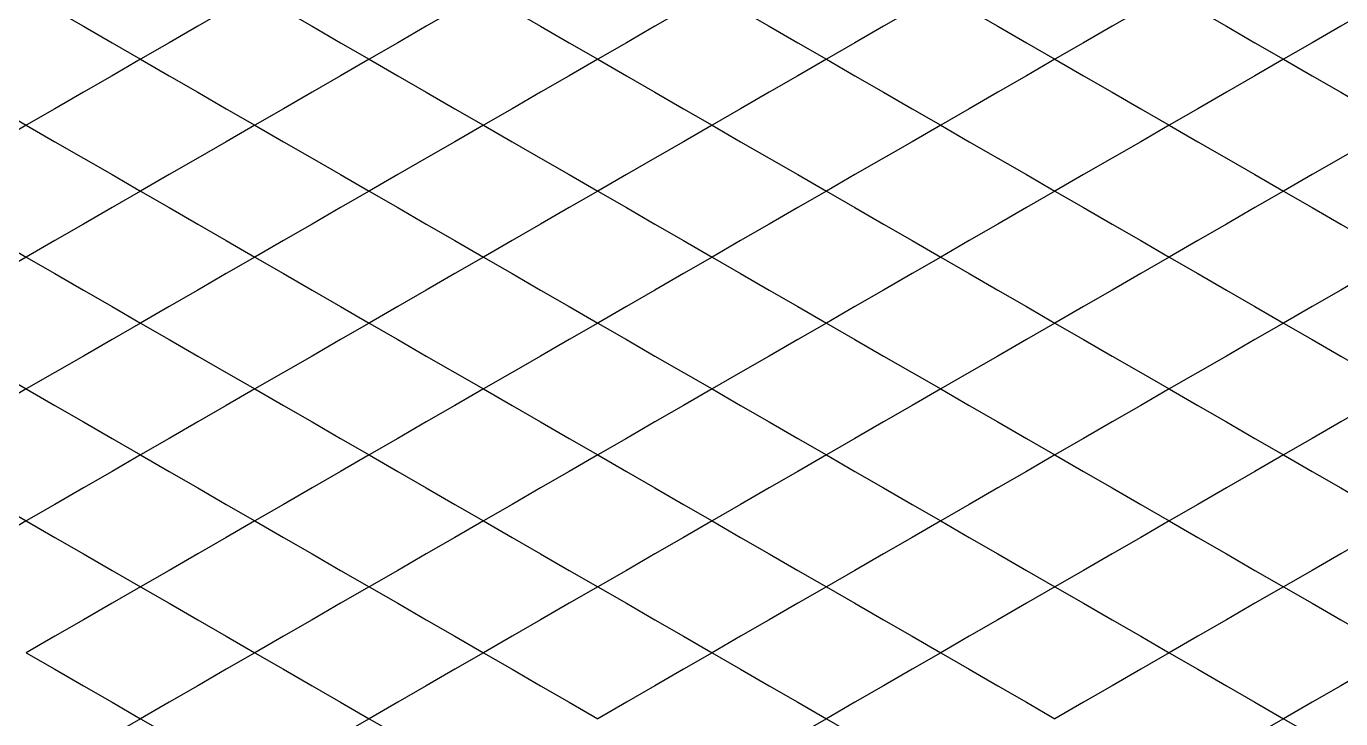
# Model space of a CAD drawing. Header units: metres. Extents: x 0 to 1028, y -291 to 246.
# Drawn here: x 82.3 to 155.5, y -0.2 to 38.3 of the extents above; entities that cross this region are included whole.
import ezdxf

# ---------------------------------------------------------------- set-up
doc = ezdxf.new("R2010")
doc.units = ezdxf.units.M
doc.layers.add('LAYER_02_PROJECTION', color=7, linetype='Continuous')

msp = doc.modelspace()

# ---------------------------------------------------------------- linework, layer by layer
at = {"layer": 'LAYER_02_PROJECTION'}
for points in [[(82.307, 40.172), (83.898, 39.253), (85.489, 38.335), (87.08, 37.416), (88.671, 36.497)], [(82.307, 40.172), (83.898, 39.253), (85.489, 38.335), (87.08, 37.416), (88.671, 36.497)], [(95.035, 40.172), (93.444, 39.253), (91.853, 38.335), (90.262, 37.416), (88.671, 36.497)], [(95.035, 40.172), (93.444, 39.253), (91.853, 38.335), (90.262, 37.416), (88.671, 36.497)], [(95.035, 40.172), (96.626, 39.253), (98.217, 38.335), (99.808, 37.416), (101.399, 36.497)], [(95.035, 40.172), (96.626, 39.253), (98.217, 38.335), (99.808, 37.416), (101.399, 36.497)], [(107.763, 40.172), (106.172, 39.253), (104.581, 38.335), (102.99, 37.416), (101.399, 36.497)], [(107.763, 40.172), (106.172, 39.253), (104.581, 38.335), (102.99, 37.416), (101.399, 36.497)], [(107.763, 40.172), (109.354, 39.253), (110.945, 38.335), (112.536, 37.416), (114.127, 36.497)], [(107.763, 40.172), (109.354, 39.253), (110.945, 38.335), (112.536, 37.416), (114.127, 36.497)], [(120.491, 40.172), (118.9, 39.253), (117.309, 38.335), (115.718, 37.416), (114.127, 36.497)], [(120.491, 40.172), (118.9, 39.253), (117.309, 38.335), (115.718, 37.416), (114.127, 36.497)], [(120.491, 40.172), (122.082, 39.253), (123.673, 38.335), (125.264, 37.416), (126.855, 36.497)], [(120.491, 40.172), (122.082, 39.253), (123.673, 38.335), (125.264, 37.416), (126.855, 36.497)], [(133.219, 40.172), (131.628, 39.253), (130.037, 38.335), (128.446, 37.416), (126.855, 36.497)], [(133.219, 40.172), (131.628, 39.253), (130.037, 38.335), (128.446, 37.416), (126.855, 36.497)], [(133.219, 40.172), (134.81, 39.253), (136.401, 38.335), (137.992, 37.416), (139.583, 36.497)], [(133.219, 40.172), (134.81, 39.253), (136.401, 38.335), (137.992, 37.416), (139.583, 36.497)], [(145.947, 40.172), (144.356, 39.253), (142.765, 38.335), (141.174, 37.416), (139.583, 36.497)], [(145.947, 40.172), (144.356, 39.253), (142.765, 38.335), (141.174, 37.416), (139.583, 36.497)], [(145.947, 40.172), (147.538, 39.253), (149.129, 38.335), (150.72, 37.416), (152.311, 36.497)], [(145.947, 40.172), (147.538, 39.253), (149.129, 38.335), (150.72, 37.416), (152.311, 36.497)], [(158.675, 40.172), (157.084, 39.253), (155.493, 38.335), (153.902, 37.416), (152.311, 36.497)], [(158.675, 40.172), (157.084, 39.253), (155.493, 38.335), (153.902, 37.416), (152.311, 36.497)], [(75.943, 36.497), (77.534, 35.579), (79.125, 34.66), (80.716, 33.742), (82.307, 32.823)], [(75.943, 36.497), (77.534, 35.579), (79.125, 34.66), (80.716, 33.742), (82.307, 32.823)], [(88.671, 36.497), (87.08, 35.579), (85.489, 34.66), (83.898, 33.742), (82.307, 32.823)], [(88.671, 36.497), (87.08, 35.579), (85.489, 34.66), (83.898, 33.742), (82.307, 32.823)], [(88.671, 36.497), (90.262, 35.579), (91.853, 34.66), (93.444, 33.742), (95.035, 32.823)], [(88.671, 36.497), (90.262, 35.579), (91.853, 34.66), (93.444, 33.742), (95.035, 32.823)], [(101.399, 36.497), (99.808, 35.579), (98.217, 34.66), (96.626, 33.742), (95.035, 32.823)], [(101.399, 36.497), (99.808, 35.579), (98.217, 34.66), (96.626, 33.742), (95.035, 32.823)], [(101.399, 36.497), (102.99, 35.579), (104.581, 34.66), (106.172, 33.742), (107.763, 32.823)], [(101.399, 36.497), (102.99, 35.579), (104.581, 34.66), (106.172, 33.742), (107.763, 32.823)], [(114.127, 36.497), (112.536, 35.579), (110.945, 34.66), (109.354, 33.742), (107.763, 32.823)], [(114.127, 36.497), (112.536, 35.579), (110.945, 34.66), (109.354, 33.742), (107.763, 32.823)], [(114.127, 36.497), (115.718, 35.579), (117.309, 34.66), (118.9, 33.742), (120.491, 32.823)], [(114.127, 36.497), (115.718, 35.579), (117.309, 34.66), (118.9, 33.742), (120.491, 32.823)], [(126.855, 36.497), (125.264, 35.579), (123.673, 34.66), (122.082, 33.742), (120.491, 32.823)], [(126.855, 36.497), (125.264, 35.579), (123.673, 34.66), (122.082, 33.742), (120.491, 32.823)], [(126.855, 36.497), (128.446, 35.579), (130.037, 34.66), (131.628, 33.742), (133.219, 32.823)], [(126.855, 36.497), (128.446, 35.579), (130.037, 34.66), (131.628, 33.742), (133.219, 32.823)], [(139.583, 36.497), (137.992, 35.579), (136.401, 34.66), (134.81, 33.742), (133.219, 32.823)], [(139.583, 36.497), (137.992, 35.579), (136.401, 34.66), (134.81, 33.742), (133.219, 32.823)], [(139.583, 36.497), (141.174, 35.579), (142.765, 34.66), (144.356, 33.742), (145.947, 32.823)], [(139.583, 36.497), (141.174, 35.579), (142.765, 34.66), (144.356, 33.742), (145.947, 32.823)], [(152.311, 36.497), (150.72, 35.579), (149.129, 34.66), (147.538, 33.742), (145.947, 32.823)], [(152.311, 36.497), (150.72, 35.579), (149.129, 34.66), (147.538, 33.742), (145.947, 32.823)], [(152.311, 36.497), (153.902, 35.579), (155.493, 34.66), (157.084, 33.742), (158.675, 32.823)], [(152.311, 36.497), (153.902, 35.579), (155.493, 34.66), (157.084, 33.742), (158.675, 32.823)], [(82.307, 32.823), (80.716, 31.905), (79.125, 30.986), (77.534, 30.067), (75.943, 29.149)], [(82.307, 32.823), (80.716, 31.905), (79.125, 30.986), (77.534, 30.067), (75.943, 29.149)], [(82.307, 32.823), (83.898, 31.905), (85.489, 30.986), (87.08, 30.067), (88.671, 29.149)], [(82.307, 32.823), (83.898, 31.905), (85.489, 30.986), (87.08, 30.067), (88.671, 29.149)], [(95.035, 32.823), (93.444, 31.905), (91.853, 30.986), (90.262, 30.067), (88.671, 29.149)], [(95.035, 32.823), (93.444, 31.905), (91.853, 30.986), (90.262, 30.067), (88.671, 29.149)], [(95.035, 32.823), (96.626, 31.905), (98.217, 30.986), (99.808, 30.067), (101.399, 29.149)], [(95.035, 32.823), (96.626, 31.905), (98.217, 30.986), (99.808, 30.067), (101.399, 29.149)], [(107.763, 32.823), (106.172, 31.905), (104.581, 30.986), (102.99, 30.067), (101.399, 29.149)], [(107.763, 32.823), (106.172, 31.905), (104.581, 30.986), (102.99, 30.067), (101.399, 29.149)], [(107.763, 32.823), (109.354, 31.905), (110.945, 30.986), (112.536, 30.067), (114.127, 29.149)], [(107.763, 32.823), (109.354, 31.905), (110.945, 30.986), (112.536, 30.067), (114.127, 29.149)], [(120.491, 32.823), (118.9, 31.905), (117.309, 30.986), (115.718, 30.067), (114.127, 29.149)], [(120.491, 32.823), (118.9, 31.905), (117.309, 30.986), (115.718, 30.067), (114.127, 29.149)], [(120.491, 32.823), (122.082, 31.905), (123.673, 30.986), (125.264, 30.067), (126.855, 29.149)], [(120.491, 32.823), (122.082, 31.905), (123.673, 30.986), (125.264, 30.067), (126.855, 29.149)], [(133.219, 32.823), (131.628, 31.905), (130.037, 30.986), (128.446, 30.067), (126.855, 29.149)], [(133.219, 32.823), (131.628, 31.905), (130.037, 30.986), (128.446, 30.067), (126.855, 29.149)], [(133.219, 32.823), (134.81, 31.905), (136.401, 30.986), (137.992, 30.067), (139.583, 29.149)], [(133.219, 32.823), (134.81, 31.905), (136.401, 30.986), (137.992, 30.067), (139.583, 29.149)], [(145.947, 32.823), (144.356, 31.905), (142.765, 30.986), (141.174, 30.067), (139.583, 29.149)], [(145.947, 32.823), (144.356, 31.905), (142.765, 30.986), (141.174, 30.067), (139.583, 29.149)], [(145.947, 32.823), (147.538, 31.905), (149.129, 30.986), (150.72, 30.067), (152.311, 29.149)], [(145.947, 32.823), (147.538, 31.905), (149.129, 30.986), (150.72, 30.067), (152.311, 29.149)], [(158.675, 32.823), (157.084, 31.905), (155.493, 30.986), (153.902, 30.067), (152.311, 29.149)], [(158.675, 32.823), (157.084, 31.905), (155.493, 30.986), (153.902, 30.067), (152.311, 29.149)], [(75.943, 29.149), (77.534, 28.23), (79.125, 27.312), (80.716, 26.393), (82.307, 25.475)], [(75.943, 29.149), (77.534, 28.23), (79.125, 27.312), (80.716, 26.393), (82.307, 25.475)], [(88.671, 29.149), (87.08, 28.23), (85.489, 27.312), (83.898, 26.393), (82.307, 25.475)], [(88.671, 29.149), (87.08, 28.23), (85.489, 27.312), (83.898, 26.393), (82.307, 25.475)], [(88.671, 29.149), (90.262, 28.23), (91.853, 27.312), (93.444, 26.393), (95.035, 25.475)], [(88.671, 29.149), (90.262, 28.23), (91.853, 27.312), (93.444, 26.393), (95.035, 25.475)], [(101.399, 29.149), (99.808, 28.23), (98.217, 27.312), (96.626, 26.393), (95.035, 25.475)], [(101.399, 29.149), (99.808, 28.23), (98.217, 27.312), (96.626, 26.393), (95.035, 25.475)], [(101.399, 29.149), (102.99, 28.23), (104.581, 27.312), (106.172, 26.393), (107.763, 25.475)], [(101.399, 29.149), (102.99, 28.23), (104.581, 27.312), (106.172, 26.393), (107.763, 25.475)], [(114.127, 29.149), (112.536, 28.23), (110.945, 27.312), (109.354, 26.393), (107.763, 25.475)], [(114.127, 29.149), (112.536, 28.23), (110.945, 27.312), (109.354, 26.393), (107.763, 25.475)], [(114.127, 29.149), (115.718, 28.23), (117.309, 27.312), (118.9, 26.393), (120.491, 25.475)], [(114.127, 29.149), (115.718, 28.23), (117.309, 27.312), (118.9, 26.393), (120.491, 25.475)], [(126.855, 29.149), (125.264, 28.23), (123.673, 27.312), (122.082, 26.393), (120.491, 25.475)], [(126.855, 29.149), (125.264, 28.23), (123.673, 27.312), (122.082, 26.393), (120.491, 25.475)], [(126.855, 29.149), (128.446, 28.23), (130.037, 27.312), (131.628, 26.393), (133.219, 25.475)], [(126.855, 29.149), (128.446, 28.23), (130.037, 27.312), (131.628, 26.393), (133.219, 25.475)], [(139.583, 29.149), (137.992, 28.23), (136.401, 27.312), (134.81, 26.393), (133.219, 25.475)], [(139.583, 29.149), (137.992, 28.23), (136.401, 27.312), (134.81, 26.393), (133.219, 25.475)], [(139.583, 29.149), (141.174, 28.23), (142.765, 27.312), (144.356, 26.393), (145.947, 25.475)], [(139.583, 29.149), (141.174, 28.23), (142.765, 27.312), (144.356, 26.393), (145.947, 25.475)], [(152.311, 29.149), (150.72, 28.23), (149.129, 27.312), (147.538, 26.393), (145.947, 25.475)], [(152.311, 29.149), (150.72, 28.23), (149.129, 27.312), (147.538, 26.393), (145.947, 25.475)], [(152.311, 29.149), (153.902, 28.23), (155.493, 27.312), (157.084, 26.393), (158.675, 25.475)], [(152.311, 29.149), (153.902, 28.23), (155.493, 27.312), (157.084, 26.393), (158.675, 25.475)], [(82.307, 25.475), (80.716, 24.556), (79.125, 23.638), (77.534, 22.719), (75.943, 21.8)], [(82.307, 25.475), (80.716, 24.556), (79.125, 23.638), (77.534, 22.719), (75.943, 21.8)], [(82.307, 25.475), (83.898, 24.556), (85.489, 23.638), (87.08, 22.719), (88.671, 21.8)], [(82.307, 25.475), (83.898, 24.556), (85.489, 23.638), (87.08, 22.719), (88.671, 21.8)], [(95.035, 25.475), (93.444, 24.556), (91.853, 23.638), (90.262, 22.719), (88.671, 21.8)], [(95.035, 25.475), (93.444, 24.556), (91.853, 23.638), (90.262, 22.719), (88.671, 21.8)], [(95.035, 25.475), (96.626, 24.556), (98.217, 23.638), (99.808, 22.719), (101.399, 21.8)], [(95.035, 25.475), (96.626, 24.556), (98.217, 23.638), (99.808, 22.719), (101.399, 21.8)], [(107.763, 25.475), (106.172, 24.556), (104.581, 23.638), (102.99, 22.719), (101.399, 21.8)], [(107.763, 25.475), (106.172, 24.556), (104.581, 23.638), (102.99, 22.719), (101.399, 21.8)], [(107.763, 25.475), (109.354, 24.556), (110.945, 23.638), (112.536, 22.719), (114.127, 21.8)], [(107.763, 25.475), (109.354, 24.556), (110.945, 23.638), (112.536, 22.719), (114.127, 21.8)], [(120.491, 25.475), (118.9, 24.556), (117.309, 23.638), (115.718, 22.719), (114.127, 21.8)], [(120.491, 25.475), (118.9, 24.556), (117.309, 23.638), (115.718, 22.719), (114.127, 21.8)], [(120.491, 25.475), (122.082, 24.556), (123.673, 23.638), (125.264, 22.719), (126.855, 21.8)], [(120.491, 25.475), (122.082, 24.556), (123.673, 23.638), (125.264, 22.719), (126.855, 21.8)], [(133.219, 25.475), (131.628, 24.556), (130.037, 23.638), (128.446, 22.719), (126.855, 21.8)], [(133.219, 25.475), (131.628, 24.556), (130.037, 23.638), (128.446, 22.719), (126.855, 21.8)], [(133.219, 25.475), (134.81, 24.556), (136.401, 23.638), (137.992, 22.719), (139.583, 21.8)], [(133.219, 25.475), (134.81, 24.556), (136.401, 23.638), (137.992, 22.719), (139.583, 21.8)], [(145.947, 25.475), (144.356, 24.556), (142.765, 23.638), (141.174, 22.719), (139.583, 21.8)], [(145.947, 25.475), (144.356, 24.556), (142.765, 23.638), (141.174, 22.719), (139.583, 21.8)], [(145.947, 25.475), (147.538, 24.556), (149.129, 23.638), (150.72, 22.719), (152.311, 21.8)], [(145.947, 25.475), (147.538, 24.556), (149.129, 23.638), (150.72, 22.719), (152.311, 21.8)], [(158.675, 25.475), (157.084, 24.556), (155.493, 23.638), (153.902, 22.719), (152.311, 21.8)], [(158.675, 25.475), (157.084, 24.556), (155.493, 23.638), (153.902, 22.719), (152.311, 21.8)], [(75.943, 21.8), (77.534, 20.882), (79.125, 19.963), (80.716, 19.045), (82.307, 18.126)], [(75.943, 21.8), (77.534, 20.882), (79.125, 19.963), (80.716, 19.045), (82.307, 18.126)], [(88.671, 21.8), (87.08, 20.882), (85.489, 19.963), (83.898, 19.045), (82.307, 18.126)], [(88.671, 21.8), (87.08, 20.882), (85.489, 19.963), (83.898, 19.045), (82.307, 18.126)], [(88.671, 21.8), (90.262, 20.882), (91.853, 19.963), (93.444, 19.045), (95.035, 18.126)], [(88.671, 21.8), (90.262, 20.882), (91.853, 19.963), (93.444, 19.045), (95.035, 18.126)], [(101.399, 21.8), (99.808, 20.882), (98.217, 19.963), (96.626, 19.045), (95.035, 18.126)], [(101.399, 21.8), (99.808, 20.882), (98.217, 19.963), (96.626, 19.045), (95.035, 18.126)], [(101.399, 21.8), (102.99, 20.882), (104.581, 19.963), (106.172, 19.045), (107.763, 18.126)], [(101.399, 21.8), (102.99, 20.882), (104.581, 19.963), (106.172, 19.045), (107.763, 18.126)], [(114.127, 21.8), (112.536, 20.882), (110.945, 19.963), (109.354, 19.045), (107.763, 18.126)], [(114.127, 21.8), (112.536, 20.882), (110.945, 19.963), (109.354, 19.045), (107.763, 18.126)], [(114.127, 21.8), (115.718, 20.882), (117.309, 19.963), (118.9, 19.045), (120.491, 18.126)], [(114.127, 21.8), (115.718, 20.882), (117.309, 19.963), (118.9, 19.045), (120.491, 18.126)], [(126.855, 21.8), (125.264, 20.882), (123.673, 19.963), (122.082, 19.045), (120.491, 18.126)], [(126.855, 21.8), (125.264, 20.882), (123.673, 19.963), (122.082, 19.045), (120.491, 18.126)], [(126.855, 21.8), (128.446, 20.882), (130.037, 19.963), (131.628, 19.045), (133.219, 18.126)], [(126.855, 21.8), (128.446, 20.882), (130.037, 19.963), (131.628, 19.045), (133.219, 18.126)], [(139.583, 21.8), (137.992, 20.882), (136.401, 19.963), (134.81, 19.045), (133.219, 18.126)], [(139.583, 21.8), (137.992, 20.882), (136.401, 19.963), (134.81, 19.045), (133.219, 18.126)], [(139.583, 21.8), (141.174, 20.882), (142.765, 19.963), (144.356, 19.045), (145.947, 18.126)], [(139.583, 21.8), (141.174, 20.882), (142.765, 19.963), (144.356, 19.045), (145.947, 18.126)], [(152.311, 21.8), (150.72, 20.882), (149.129, 19.963), (147.538, 19.045), (145.947, 18.126)], [(152.311, 21.8), (150.72, 20.882), (149.129, 19.963), (147.538, 19.045), (145.947, 18.126)], [(152.311, 21.8), (153.902, 20.882), (155.493, 19.963), (157.084, 19.045), (158.675, 18.126)], [(152.311, 21.8), (153.902, 20.882), (155.493, 19.963), (157.084, 19.045), (158.675, 18.126)], [(82.307, 18.126), (80.716, 17.208), (79.125, 16.289), (77.534, 15.371), (75.943, 14.452)], [(82.307, 18.126), (80.716, 17.208), (79.125, 16.289), (77.534, 15.371), (75.943, 14.452)], [(82.307, 18.126), (83.898, 17.208), (85.489, 16.289), (87.08, 15.371), (88.671, 14.452)], [(82.307, 18.126), (83.898, 17.208), (85.489, 16.289), (87.08, 15.371), (88.671, 14.452)], [(95.035, 18.126), (93.444, 17.208), (91.853, 16.289), (90.262, 15.371), (88.671, 14.452)], [(95.035, 18.126), (93.444, 17.208), (91.853, 16.289), (90.262, 15.371), (88.671, 14.452)], [(95.035, 18.126), (96.626, 17.208), (98.217, 16.289), (99.808, 15.371), (101.399, 14.452)], [(95.035, 18.126), (96.626, 17.208), (98.217, 16.289), (99.808, 15.371), (101.399, 14.452)], [(107.763, 18.126), (106.172, 17.208), (104.581, 16.289), (102.99, 15.371), (101.399, 14.452)], [(107.763, 18.126), (106.172, 17.208), (104.581, 16.289), (102.99, 15.371), (101.399, 14.452)], [(107.763, 18.126), (109.354, 17.208), (110.945, 16.289), (112.536, 15.371), (114.127, 14.452)], [(107.763, 18.126), (109.354, 17.208), (110.945, 16.289), (112.536, 15.371), (114.127, 14.452)], [(120.491, 18.126), (118.9, 17.208), (117.309, 16.289), (115.718, 15.371), (114.127, 14.452)], [(120.491, 18.126), (118.9, 17.208), (117.309, 16.289), (115.718, 15.371), (114.127, 14.452)], [(120.491, 18.126), (122.082, 17.208), (123.673, 16.289), (125.264, 15.371), (126.855, 14.452)], [(120.491, 18.126), (122.082, 17.208), (123.673, 16.289), (125.264, 15.371), (126.855, 14.452)], [(133.219, 18.126), (131.628, 17.208), (130.037, 16.289), (128.446, 15.371), (126.855, 14.452)], [(133.219, 18.126), (131.628, 17.208), (130.037, 16.289), (128.446, 15.371), (126.855, 14.452)], [(133.219, 18.126), (134.81, 17.208), (136.401, 16.289), (137.992, 15.371), (139.583, 14.452)], [(133.219, 18.126), (134.81, 17.208), (136.401, 16.289), (137.992, 15.371), (139.583, 14.452)], [(145.947, 18.126), (144.356, 17.208), (142.765, 16.289), (141.174, 15.371), (139.583, 14.452)], [(145.947, 18.126), (144.356, 17.208), (142.765, 16.289), (141.174, 15.371), (139.583, 14.452)], [(145.947, 18.126), (147.538, 17.208), (149.129, 16.289), (150.72, 15.371), (152.311, 14.452)], [(145.947, 18.126), (147.538, 17.208), (149.129, 16.289), (150.72, 15.371), (152.311, 14.452)], [(158.675, 18.126), (157.084, 17.208), (155.493, 16.289), (153.902, 15.371), (152.311, 14.452)], [(158.675, 18.126), (157.084, 17.208), (155.493, 16.289), (153.902, 15.371), (152.311, 14.452)], [(75.943, 14.452), (77.534, 13.533), (79.125, 12.615), (80.716, 11.696), (82.307, 10.778)], [(75.943, 14.452), (77.534, 13.533), (79.125, 12.615), (80.716, 11.696), (82.307, 10.778)], [(88.671, 14.452), (87.08, 13.533), (85.489, 12.615), (83.898, 11.696), (82.307, 10.778)], [(88.671, 14.452), (87.08, 13.533), (85.489, 12.615), (83.898, 11.696), (82.307, 10.778)], [(88.671, 14.452), (90.262, 13.533), (91.853, 12.615), (93.444, 11.696), (95.035, 10.778)], [(88.671, 14.452), (90.262, 13.533), (91.853, 12.615), (93.444, 11.696), (95.035, 10.778)], [(101.399, 14.452), (99.808, 13.533), (98.217, 12.615), (96.626, 11.696), (95.035, 10.778)], [(101.399, 14.452), (99.808, 13.533), (98.217, 12.615), (96.626, 11.696), (95.035, 10.778)], [(101.399, 14.452), (102.99, 13.533), (104.581, 12.615), (106.172, 11.696), (107.763, 10.778)], [(101.399, 14.452), (102.99, 13.533), (104.581, 12.615), (106.172, 11.696), (107.763, 10.778)], [(114.127, 14.452), (112.536, 13.533), (110.945, 12.615), (109.354, 11.696), (107.763, 10.778)], [(114.127, 14.452), (112.536, 13.533), (110.945, 12.615), (109.354, 11.696), (107.763, 10.778)], [(114.127, 14.452), (115.718, 13.533), (117.309, 12.615), (118.9, 11.696), (120.491, 10.778)], [(114.127, 14.452), (115.718, 13.533), (117.309, 12.615), (118.9, 11.696), (120.491, 10.778)], [(126.855, 14.452), (125.264, 13.533), (123.673, 12.615), (122.082, 11.696), (120.491, 10.778)], [(126.855, 14.452), (125.264, 13.533), (123.673, 12.615), (122.082, 11.696), (120.491, 10.778)], [(126.855, 14.452), (128.446, 13.533), (130.037, 12.615), (131.628, 11.696), (133.219, 10.778)], [(126.855, 14.452), (128.446, 13.533), (130.037, 12.615), (131.628, 11.696), (133.219, 10.778)], [(139.583, 14.452), (137.992, 13.533), (136.401, 12.615), (134.81, 11.696), (133.219, 10.778)], [(139.583, 14.452), (137.992, 13.533), (136.401, 12.615), (134.81, 11.696), (133.219, 10.778)], [(139.583, 14.452), (141.174, 13.533), (142.765, 12.615), (144.356, 11.696), (145.947, 10.778)], [(139.583, 14.452), (141.174, 13.533), (142.765, 12.615), (144.356, 11.696), (145.947, 10.778)], [(152.311, 14.452), (150.72, 13.533), (149.129, 12.615), (147.538, 11.696), (145.947, 10.778)], [(152.311, 14.452), (150.72, 13.533), (149.129, 12.615), (147.538, 11.696), (145.947, 10.778)], [(152.311, 14.452), (153.902, 13.533), (155.493, 12.615), (157.084, 11.696), (158.675, 10.778)], [(152.311, 14.452), (153.902, 13.533), (155.493, 12.615), (157.084, 11.696), (158.675, 10.778)], [(82.307, 10.778), (80.716, 9.859), (79.125, 8.941), (77.534, 8.022), (75.943, 7.104)], [(82.307, 10.778), (80.716, 9.859), (79.125, 8.941), (77.534, 8.022), (75.943, 7.104)], [(82.307, 10.778), (83.898, 9.859), (85.489, 8.941), (87.08, 8.022), (88.671, 7.104)], [(82.307, 10.778), (83.898, 9.859), (85.489, 8.941), (87.08, 8.022), (88.671, 7.104)], [(95.035, 10.778), (93.444, 9.859), (91.853, 8.941), (90.262, 8.022), (88.671, 7.104)], [(95.035, 10.778), (93.444, 9.859), (91.853, 8.941), (90.262, 8.022), (88.671, 7.104)], [(95.035, 10.778), (96.626, 9.859), (98.217, 8.941), (99.808, 8.022), (101.399, 7.104)], [(95.035, 10.778), (96.626, 9.859), (98.217, 8.941), (99.808, 8.022), (101.399, 7.104)], [(107.763, 10.778), (106.172, 9.859), (104.581, 8.941), (102.99, 8.022), (101.399, 7.104)], [(107.763, 10.778), (106.172, 9.859), (104.581, 8.941), (102.99, 8.022), (101.399, 7.104)], [(107.763, 10.778), (109.354, 9.859), (110.945, 8.941), (112.536, 8.022), (114.127, 7.104)], [(107.763, 10.778), (109.354, 9.859), (110.945, 8.941), (112.536, 8.022), (114.127, 7.104)], [(120.491, 10.778), (118.9, 9.859), (117.309, 8.941), (115.718, 8.022), (114.127, 7.104)], [(120.491, 10.778), (118.9, 9.859), (117.309, 8.941), (115.718, 8.022), (114.127, 7.104)], [(120.491, 10.778), (122.082, 9.859), (123.673, 8.941), (125.264, 8.022), (126.855, 7.104)], [(120.491, 10.778), (122.082, 9.859), (123.673, 8.941), (125.264, 8.022), (126.855, 7.104)], [(133.219, 10.778), (131.628, 9.859), (130.037, 8.941), (128.446, 8.022), (126.855, 7.104)], [(133.219, 10.778), (131.628, 9.859), (130.037, 8.941), (128.446, 8.022), (126.855, 7.104)], [(133.219, 10.778), (134.81, 9.859), (136.401, 8.941), (137.992, 8.022), (139.583, 7.104)], [(133.219, 10.778), (134.81, 9.859), (136.401, 8.941), (137.992, 8.022), (139.583, 7.104)], [(145.947, 10.778), (144.356, 9.859), (142.765, 8.941), (141.174, 8.022), (139.583, 7.104)], [(145.947, 10.778), (144.356, 9.859), (142.765, 8.941), (141.174, 8.022), (139.583, 7.104)], [(145.947, 10.778), (147.538, 9.859), (149.129, 8.941), (150.72, 8.022), (152.311, 7.104)], [(145.947, 10.778), (147.538, 9.859), (149.129, 8.941), (150.72, 8.022), (152.311, 7.104)], [(158.675, 10.778), (157.084, 9.859), (155.493, 8.941), (153.902, 8.022), (152.311, 7.104)], [(158.675, 10.778), (157.084, 9.859), (155.493, 8.941), (153.902, 8.022), (152.311, 7.104)], [(88.671, 7.104), (87.08, 6.185), (85.489, 5.266), (83.898, 4.348), (82.307, 3.429)], [(88.671, 7.104), (87.08, 6.185), (85.489, 5.266), (83.898, 4.348), (82.307, 3.429)], [(88.671, 7.104), (90.262, 6.185), (91.853, 5.266), (93.444, 4.348), (95.035, 3.429)], [(88.671, 7.104), (90.262, 6.185), (91.853, 5.266), (93.444, 4.348), (95.035, 3.429)], [(101.399, 7.104), (99.808, 6.185), (98.217, 5.266), (96.626, 4.348), (95.035, 3.429)], [(101.399, 7.104), (99.808, 6.185), (98.217, 5.266), (96.626, 4.348), (95.035, 3.429)], [(101.399, 7.104), (102.99, 6.185), (104.581, 5.266), (106.172, 4.348), (107.763, 3.429)], [(101.399, 7.104), (102.99, 6.185), (104.581, 5.266), (106.172, 4.348), (107.763, 3.429)], [(114.127, 7.104), (112.536, 6.185), (110.945, 5.266), (109.354, 4.348), (107.763, 3.429)], [(114.127, 7.104), (112.536, 6.185), (110.945, 5.266), (109.354, 4.348), (107.763, 3.429)], [(114.127, 7.104), (115.718, 6.185), (117.309, 5.266), (118.9, 4.348), (120.491, 3.429)], [(114.127, 7.104), (115.718, 6.185), (117.309, 5.266), (118.9, 4.348), (120.491, 3.429)], [(126.855, 7.104), (125.264, 6.185), (123.673, 5.266), (122.082, 4.348), (120.491, 3.429)], [(126.855, 7.104), (125.264, 6.185), (123.673, 5.266), (122.082, 4.348), (120.491, 3.429)], [(126.855, 7.104), (128.446, 6.185), (130.037, 5.266), (131.628, 4.348), (133.219, 3.429)], [(126.855, 7.104), (128.446, 6.185), (130.037, 5.266), (131.628, 4.348), (133.219, 3.429)], [(139.583, 7.104), (137.992, 6.185), (136.401, 5.266), (134.81, 4.348), (133.219, 3.429)], [(139.583, 7.104), (137.992, 6.185), (136.401, 5.266), (134.81, 4.348), (133.219, 3.429)], [(139.583, 7.104), (141.174, 6.185), (142.765, 5.266), (144.356, 4.348), (145.947, 3.429)], [(139.583, 7.104), (141.174, 6.185), (142.765, 5.266), (144.356, 4.348), (145.947, 3.429)], [(152.311, 7.104), (150.72, 6.185), (149.129, 5.266), (147.538, 4.348), (145.947, 3.429)], [(152.311, 7.104), (150.72, 6.185), (149.129, 5.266), (147.538, 4.348), (145.947, 3.429)], [(152.311, 7.104), (153.902, 6.185), (155.493, 5.266), (157.084, 4.348), (158.675, 3.429)], [(152.311, 7.104), (153.902, 6.185), (155.493, 5.266), (157.084, 4.348), (158.675, 3.429)], [(82.307, 3.429), (83.898, 2.511), (85.489, 1.592), (87.08, 0.674), (88.671, -0.245)], [(82.307, 3.429), (83.898, 2.511), (85.489, 1.592), (87.08, 0.674), (88.671, -0.245)], [(95.035, 3.429), (93.444, 2.511), (91.853, 1.592), (90.262, 0.674), (88.671, -0.245)], [(95.035, 3.429), (93.444, 2.511), (91.853, 1.592), (90.262, 0.674), (88.671, -0.245)], [(95.035, 3.429), (96.626, 2.511), (98.217, 1.592), (99.808, 0.674), (101.399, -0.245)], [(95.035, 3.429), (96.626, 2.511), (98.217, 1.592), (99.808, 0.674), (101.399, -0.245)], [(107.763, 3.429), (106.172, 2.511), (104.581, 1.592), (102.99, 0.674), (101.399, -0.245)], [(107.763, 3.429), (106.172, 2.511), (104.581, 1.592), (102.99, 0.674), (101.399, -0.245)], [(107.763, 3.429), (109.354, 2.511), (110.945, 1.592), (112.536, 0.674), (114.127, -0.245)], [(107.763, 3.429), (109.354, 2.511), (110.945, 1.592), (112.536, 0.674), (114.127, -0.245)], [(120.491, 3.429), (118.9, 2.511), (117.309, 1.592), (115.718, 0.674), (114.127, -0.245)], [(120.491, 3.429), (118.9, 2.511), (117.309, 1.592), (115.718, 0.674), (114.127, -0.245)], [(120.491, 3.429), (122.082, 2.511), (123.673, 1.592), (125.264, 0.674), (126.855, -0.245)], [(120.491, 3.429), (122.082, 2.511), (123.673, 1.592), (125.264, 0.674), (126.855, -0.245)], [(133.219, 3.429), (131.628, 2.511), (130.037, 1.592), (128.446, 0.674), (126.855, -0.245)], [(133.219, 3.429), (131.628, 2.511), (130.037, 1.592), (128.446, 0.674), (126.855, -0.245)], [(133.219, 3.429), (134.81, 2.511), (136.401, 1.592), (137.992, 0.674), (139.583, -0.245)], [(133.219, 3.429), (134.81, 2.511), (136.401, 1.592), (137.992, 0.674), (139.583, -0.245)], [(145.947, 3.429), (144.356, 2.511), (142.765, 1.592), (141.174, 0.674), (139.583, -0.245)], [(145.947, 3.429), (144.356, 2.511), (142.765, 1.592), (141.174, 0.674), (139.583, -0.245)], [(145.947, 3.429), (147.538, 2.511), (149.129, 1.592), (150.72, 0.674), (152.311, -0.245)], [(145.947, 3.429), (147.538, 2.511), (149.129, 1.592), (150.72, 0.674), (152.311, -0.245)], [(158.675, 3.429), (157.084, 2.511), (155.493, 1.592), (153.902, 0.674), (152.311, -0.245)], [(158.675, 3.429), (157.084, 2.511), (155.493, 1.592), (153.902, 0.674), (152.311, -0.245)], [(88.671, -0.245), (87.08, -1.164), (85.489, -2.082), (83.898, -3.001), (82.307, -3.919)], [(88.671, -0.245), (87.08, -1.164), (85.489, -2.082), (83.898, -3.001), (82.307, -3.919)], [(88.671, -0.245), (90.262, -1.164), (91.853, -2.082), (93.444, -3.001), (95.035, -3.919)], [(88.671, -0.245), (90.262, -1.164), (91.853, -2.082), (93.444, -3.001), (95.035, -3.919)], [(101.399, -0.245), (99.808, -1.164), (98.217, -2.082), (96.626, -3.001), (95.035, -3.919)], [(101.399, -0.245), (99.808, -1.164), (98.217, -2.082), (96.626, -3.001), (95.035, -3.919)], [(101.399, -0.245), (102.99, -1.164), (104.581, -2.082), (106.172, -3.001), (107.763, -3.919)], [(101.399, -0.245), (102.99, -1.164), (104.581, -2.082), (106.172, -3.001), (107.763, -3.919)], [(126.855, -0.245), (125.264, -1.164), (123.673, -2.082), (122.082, -3.001), (120.491, -3.919)], [(126.855, -0.245), (125.264, -1.164), (123.673, -2.082), (122.082, -3.001), (120.491, -3.919)], [(126.855, -0.245), (128.446, -1.164), (130.037, -2.082), (131.628, -3.001), (133.219, -3.919)], [(126.855, -0.245), (128.446, -1.164), (130.037, -2.082), (131.628, -3.001), (133.219, -3.919)], [(152.311, -0.245), (150.72, -1.164), (149.129, -2.082), (147.538, -3.001), (145.947, -3.919)], [(152.311, -0.245), (150.72, -1.164), (149.129, -2.082), (147.538, -3.001), (145.947, -3.919)], [(152.311, -0.245), (153.902, -1.164), (155.493, -2.082), (157.084, -3.001), (158.675, -3.919)], [(152.311, -0.245), (153.902, -1.164), (155.493, -2.082), (157.084, -3.001), (158.675, -3.919)]]:
    msp.add_lwpolyline(points, dxfattribs=at)

doc.saveas('drawing.dxf')
